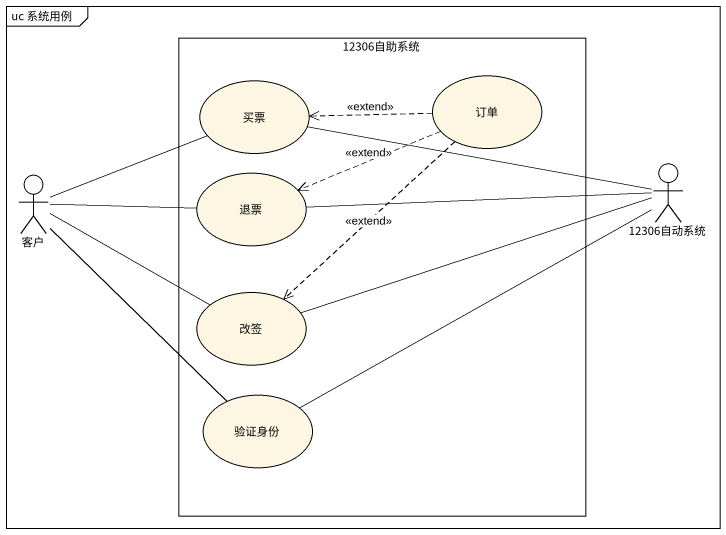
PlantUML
@startuml
mainframe uc 系统用例
rectangle "12306自助系统" as r12306自助系统 {
  usecase 买票
  usecase 订单
  usecase 退票
  usecase 改签
  usecase 验证身份
}
actor 客户
actor "12306自动系统" as a12306自动系统
买票 -right- a12306自动系统
订单 .left.> 买票 : <<extend>>
订单 .left.> 退票 : <<extend>>
订单 ..> 改签 : <<extend>>
客户 -right- 买票
客户 -right- 退票
客户 -right- 改签
客户 -- 验证身份
退票 -right- a12306自动系统
改签 -right- a12306自动系统
验证身份 -right- a12306自动系统
@enduml
